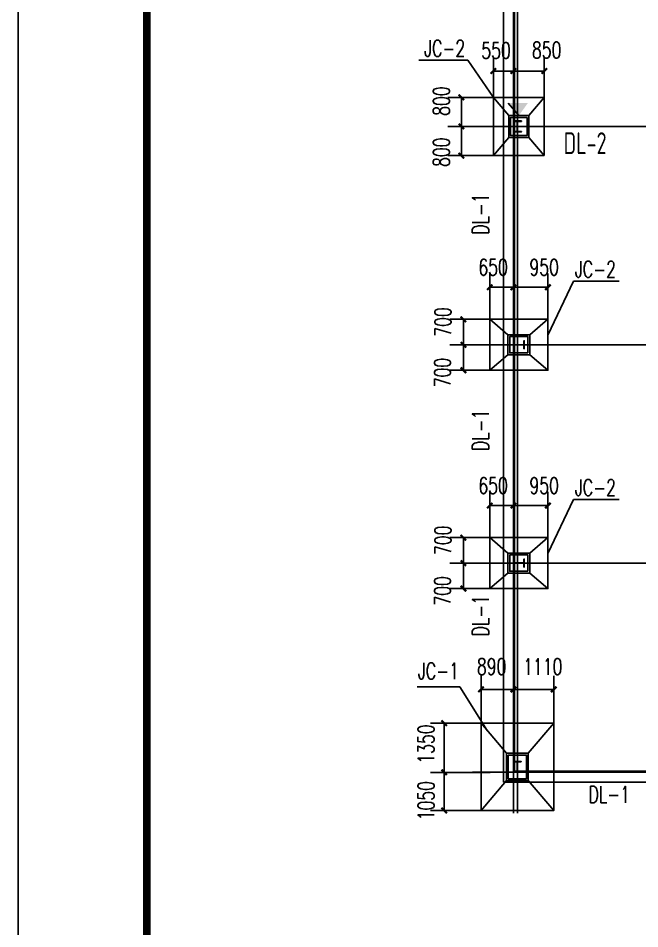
# Model space of a CAD drawing. Extents: x 180850 to 1400258, y 48356 to 327067.
# Drawn here: x 306909 to 324005, y 170133 to 195157 of the extents above; entities that cross this region are included whole.
import ezdxf

# ---------------------------------------------------------------- set-up
doc = ezdxf.new("R2010")
doc.units = 0
doc.header["$LTSCALE"] = 1000
for name, color, linetype in [('AXIS', 3, 'Continuous'), ('DOTE', 1, 'Continuous'), ('GZ', 50, 'Continuous'), ('NUM', 7, 'Continuous'), ('PUB_TEXT', 7, 'Continuous'), ('PUB_TITLE', 4, 'Continuous'), ('YCX', 90, 'Continuous'), ('承台', 2, 'Continuous')]:
    doc.layers.add(name, color=color, linetype=linetype)
doc.styles.add('_TCH_DIM_T3', font='SIMPLEX', dxfattribs={"width": 0.705882, "bigfont": 'GBCBIG'})
doc.styles.add('TSSD_Norm', font='tssdeng.shx', dxfattribs={"bigfont": 'hztxt.shx'})
doc.dimstyles.new('TCH_150_1', dxfattribs={"dimtxt": 446.25, "dimasz": 150, "dimexe": 375, "dimexo": 450, "dimgap": 189.375, "dimtad": 1, "dimdec": 0, "dimzin": 0, "dimdsep": 46, "dimtxsty": '_TCH_DIM_T3', "dimblk": 'ARCHTICK', "dimcen": 0.09, "dimclrd": 256, "dimclre": 256, "dimclrt": 7, "dimazin": 2, "dimtfac": 1, "dimtdec": 0, "dimtix": 1, "dimtmove": 2, "dimatfit": 3, "dimfxl": 1, "dimtolj": 1, "dimtzin": 0, "dimarcsym": 0})

# ---------------------------------------------------------------- blocks, each defined once
blk = doc.blocks.new('A$C33B20A31')
at = {"layer": 'GZ'}
for points in [[(0, 17900), (220, 17900), (220, 17890), (117, 17890), (113, 17885), (113, 17615), (117, 17610), (220, 17610), (220, 17600), (0, 17600), (0, 17610), (103, 17610), (107, 17615), (107, 17885), (103, 17890), (0, 17890), (0, 17900)], [(0, 11860), (0, 11640), (10, 11640), (10, 11743), (15, 11747), (285, 11747), (290, 11743), (290, 11640), (300, 11640), (300, 11860), (290, 11860), (290, 11757), (286, 11753), (15, 11753), (10, 11757), (10, 11860), (0, 11860)], [(0, 5860), (0, 5640), (10, 5640), (10, 5743), (15, 5747), (285, 5747), (290, 5743), (290, 5640), (300, 5640), (300, 5860), (290, 5860), (290, 5757), (286, 5753), (15, 5753), (10, 5757), (10, 5860), (0, 5860)], [(10, 0), (210, 0), (210, 10), (117, 10), (113, 15), (113, 285), (117, 290), (210, 290), (210, 300), (10, 300), (10, 290), (103, 290), (107, 286), (107, 15), (103, 10), (10, 10), (10, 0)]]:
    blk.add_lwpolyline(points, close=True, dxfattribs=at)
blk = doc.blocks.new('_ArchTick')
at = {"color": 0, "linetype": 'ByBlock', "const_width": 0.4}
blk.add_lwpolyline([(-0.5, -0.5), (0.5, 0.5)], dxfattribs=at)
blk = doc.blocks.new('*D844')
at = {"layer": 'AXIS', "linetype": 'ByBlock', "lineweight": -2, "transparency": 16777216}
for p, q in [((319953, 192182), (318722, 192182)), ((319097, 191382), (319097, 192182)), ((319967, 191382), (318722, 191382))]:
    blk.add_line(p, q, dxfattribs=at)
at = {"layer": 'Defpoints', "color": 0, "linetype": 'ByBlock', "transparency": 16777216}
for p in [(319097, 192182), (320403, 192182), (320417, 191382)]:
    blk.add_point(p, dxfattribs=at)
at = {"layer": 'AXIS', "linetype": 'ByBlock', "lineweight": -2, "transparency": 16777216, "xscale": 150, "yscale": 150, "zscale": 150}
for p, rotation in [((319097, 192182), 90), ((319097, 191382), 270)]:
    blk.add_blockref('_ArchTick', p, dxfattribs=dict(at, rotation=rotation))
at = {"layer": 'AXIS', "color": 7, "linetype": 'ByBlock', "transparency": 16777216, "insert": (318547, 191474), "char_height": 446.2, "attachment_point": 5, "rotation": 90, "style": '_TCH_DIM_T3'}
blk.add_mtext('\\A1;800', dxfattribs=at)
blk = doc.blocks.new('*D845')
at = {"layer": 'AXIS', "linetype": 'ByBlock', "lineweight": -2, "transparency": 16777216}
for p, q in [((319978, 192927), (319978, 194081)), ((320528, 193052), (320528, 194081)), ((320528, 193706), (319978, 193706))]:
    blk.add_line(p, q, dxfattribs=at)
at = {"layer": 'Defpoints', "color": 0, "linetype": 'ByBlock', "transparency": 16777216}
for p in [(319978, 193706), (319978, 192477), (320528, 192602)]:
    blk.add_point(p, dxfattribs=at)
at = {"layer": 'AXIS', "linetype": 'ByBlock', "lineweight": -2, "transparency": 16777216, "xscale": 150, "yscale": 150, "zscale": 150, "rotation": 180}
blk.add_blockref('_ArchTick', (319978, 193706), dxfattribs=at)
at = {"layer": 'AXIS', "linetype": 'ByBlock', "lineweight": -2, "transparency": 16777216, "xscale": 150, "yscale": 150, "zscale": 150}
blk.add_blockref('_ArchTick', (320528, 193706), dxfattribs=at)
at = {"layer": 'AXIS', "color": 7, "linetype": 'ByBlock', "transparency": 16777216, "insert": (320052, 194270), "char_height": 446.2, "attachment_point": 5, "style": '_TCH_DIM_T3'}
blk.add_mtext('\\A1;550', dxfattribs=at)
blk = doc.blocks.new('*D846')
at = {"layer": 'AXIS', "linetype": 'ByBlock', "lineweight": -2, "transparency": 16777216}
for p, q in [((320528, 193052), (320528, 194081)), ((321378, 192927), (321378, 194081)), ((321378, 193706), (320528, 193706))]:
    blk.add_line(p, q, dxfattribs=at)
at = {"layer": 'Defpoints', "color": 0, "linetype": 'ByBlock', "transparency": 16777216}
for p in [(320528, 193706), (320528, 192602), (321378, 192477)]:
    blk.add_point(p, dxfattribs=at)
at = {"layer": 'AXIS', "linetype": 'ByBlock', "lineweight": -2, "transparency": 16777216, "xscale": 150, "yscale": 150, "zscale": 150, "rotation": 180}
blk.add_blockref('_ArchTick', (320528, 193706), dxfattribs=at)
at = {"layer": 'AXIS', "linetype": 'ByBlock', "lineweight": -2, "transparency": 16777216, "xscale": 150, "yscale": 150, "zscale": 150}
blk.add_blockref('_ArchTick', (321378, 193706), dxfattribs=at)
at = {"layer": 'AXIS', "color": 7, "linetype": 'ByBlock', "transparency": 16777216, "insert": (321443, 194283), "char_height": 446.2, "attachment_point": 5, "style": '_TCH_DIM_T3'}
blk.add_mtext('\\A1;850', dxfattribs=at)
blk = doc.blocks.new('*D847')
at = {"layer": 'AXIS', "linetype": 'ByBlock', "lineweight": -2, "transparency": 16777216}
for p, q in [((319967, 192982), (318722, 192982)), ((319097, 192182), (319097, 192982)), ((319953, 192182), (318722, 192182))]:
    blk.add_line(p, q, dxfattribs=at)
at = {"layer": 'Defpoints', "color": 0, "linetype": 'ByBlock', "transparency": 16777216}
for p in [(319097, 192982), (320417, 192982), (320403, 192182)]:
    blk.add_point(p, dxfattribs=at)
at = {"layer": 'AXIS', "linetype": 'ByBlock', "lineweight": -2, "transparency": 16777216, "xscale": 150, "yscale": 150, "zscale": 150}
for p, rotation in [((319097, 192982), 90), ((319097, 192182), 270)]:
    blk.add_blockref('_ArchTick', p, dxfattribs=dict(at, rotation=rotation))
at = {"layer": 'AXIS', "color": 7, "linetype": 'ByBlock', "transparency": 16777216, "insert": (318547, 192879), "char_height": 446.2, "attachment_point": 5, "rotation": 90, "style": '_TCH_DIM_T3'}
blk.add_mtext('\\A1;800', dxfattribs=at)
blk = doc.blocks.new('*D848')
at = {"layer": 'AXIS', "linetype": 'ByBlock', "lineweight": -2, "transparency": 16777216}
for p, q in [((319878, 186894), (319878, 188138)), ((320528, 186907), (320528, 188138)), ((319878, 187763), (320528, 187763))]:
    blk.add_line(p, q, dxfattribs=at)
at = {"layer": 'Defpoints', "color": 0, "linetype": 'ByBlock', "transparency": 16777216}
for p in [(320528, 187763), (319878, 186444), (320528, 186457)]:
    blk.add_point(p, dxfattribs=at)
at = {"layer": 'AXIS', "linetype": 'ByBlock', "lineweight": -2, "transparency": 16777216, "xscale": 150, "yscale": 150, "zscale": 150, "rotation": 180}
blk.add_blockref('_ArchTick', (319878, 187763), dxfattribs=at)
at = {"layer": 'AXIS', "linetype": 'ByBlock', "lineweight": -2, "transparency": 16777216, "xscale": 150, "yscale": 150, "zscale": 150}
blk.add_blockref('_ArchTick', (320528, 187763), dxfattribs=at)
at = {"layer": 'AXIS', "color": 7, "linetype": 'ByBlock', "transparency": 16777216, "insert": (319970, 188313), "char_height": 446.2, "attachment_point": 5, "style": '_TCH_DIM_T3'}
blk.add_mtext('\\A1;650', dxfattribs=at)
blk = doc.blocks.new('*D849')
at = {"layer": 'AXIS', "linetype": 'ByBlock', "lineweight": -2, "transparency": 16777216}
for p, q in [((319933, 186882), (318779, 186882)), ((319154, 186182), (319154, 186882)), ((319808, 186182), (318779, 186182))]:
    blk.add_line(p, q, dxfattribs=at)
at = {"layer": 'Defpoints', "color": 0, "linetype": 'ByBlock', "transparency": 16777216}
for p in [(319154, 186882), (320383, 186882), (320258, 186182)]:
    blk.add_point(p, dxfattribs=at)
at = {"layer": 'AXIS', "linetype": 'ByBlock', "lineweight": -2, "transparency": 16777216, "xscale": 150, "yscale": 150, "zscale": 150}
for p, rotation in [((319154, 186882), 90), ((319154, 186182), 270)]:
    blk.add_blockref('_ArchTick', p, dxfattribs=dict(at, rotation=rotation))
at = {"layer": 'AXIS', "color": 7, "linetype": 'ByBlock', "transparency": 16777216, "insert": (318590, 186809), "char_height": 446.2, "attachment_point": 5, "rotation": 90, "style": '_TCH_DIM_T3'}
blk.add_mtext('\\A1;700', dxfattribs=at)
blk = doc.blocks.new('*D850')
at = {"layer": 'AXIS', "linetype": 'ByBlock', "lineweight": -2, "transparency": 16777216}
for p, q in [((319808, 186182), (318779, 186182)), ((319154, 185482), (319154, 186182)), ((319933, 185482), (318779, 185482))]:
    blk.add_line(p, q, dxfattribs=at)
at = {"layer": 'Defpoints', "color": 0, "linetype": 'ByBlock', "transparency": 16777216}
for p in [(319154, 186182), (320258, 186182), (320383, 185482)]:
    blk.add_point(p, dxfattribs=at)
at = {"layer": 'AXIS', "linetype": 'ByBlock', "lineweight": -2, "transparency": 16777216, "xscale": 150, "yscale": 150, "zscale": 150}
for p, rotation in [((319154, 186182), 90), ((319154, 185482), 270)]:
    blk.add_blockref('_ArchTick', p, dxfattribs=dict(at, rotation=rotation))
at = {"layer": 'AXIS', "color": 7, "linetype": 'ByBlock', "transparency": 16777216, "insert": (318578, 185418), "char_height": 446.2, "attachment_point": 5, "rotation": 90, "style": '_TCH_DIM_T3'}
blk.add_mtext('\\A1;700', dxfattribs=at)
blk = doc.blocks.new('*D851')
at = {"layer": 'AXIS', "linetype": 'ByBlock', "lineweight": -2, "transparency": 16777216}
for p, q in [((320528, 186907), (320528, 188138)), ((321478, 186894), (321478, 188138)), ((320528, 187763), (321478, 187763))]:
    blk.add_line(p, q, dxfattribs=at)
at = {"layer": 'Defpoints', "color": 0, "linetype": 'ByBlock', "transparency": 16777216}
for p in [(321478, 187763), (320528, 186457), (321478, 186444)]:
    blk.add_point(p, dxfattribs=at)
at = {"layer": 'AXIS', "linetype": 'ByBlock', "lineweight": -2, "transparency": 16777216, "xscale": 150, "yscale": 150, "zscale": 150, "rotation": 180}
blk.add_blockref('_ArchTick', (320528, 187763), dxfattribs=at)
at = {"layer": 'AXIS', "linetype": 'ByBlock', "lineweight": -2, "transparency": 16777216, "xscale": 150, "yscale": 150, "zscale": 150}
blk.add_blockref('_ArchTick', (321478, 187763), dxfattribs=at)
at = {"layer": 'AXIS', "color": 7, "linetype": 'ByBlock', "transparency": 16777216, "insert": (321375, 188313), "char_height": 446.2, "attachment_point": 5, "style": '_TCH_DIM_T3'}
blk.add_mtext('\\A1;950', dxfattribs=at)
blk = doc.blocks.new('*D868')
at = {"layer": 'AXIS', "linetype": 'ByBlock', "lineweight": -2, "transparency": 16777216}
for p, q in [((319878, 180894), (319878, 182138)), ((320528, 180907), (320528, 182138)), ((319878, 181763), (320528, 181763))]:
    blk.add_line(p, q, dxfattribs=at)
at = {"layer": 'Defpoints', "color": 0, "linetype": 'ByBlock', "transparency": 16777216}
for p in [(320528, 181763), (319878, 180444), (320528, 180457)]:
    blk.add_point(p, dxfattribs=at)
at = {"layer": 'AXIS', "linetype": 'ByBlock', "lineweight": -2, "transparency": 16777216, "xscale": 150, "yscale": 150, "zscale": 150, "rotation": 180}
blk.add_blockref('_ArchTick', (319878, 181763), dxfattribs=at)
at = {"layer": 'AXIS', "linetype": 'ByBlock', "lineweight": -2, "transparency": 16777216, "xscale": 150, "yscale": 150, "zscale": 150}
blk.add_blockref('_ArchTick', (320528, 181763), dxfattribs=at)
at = {"layer": 'AXIS', "color": 7, "linetype": 'ByBlock', "transparency": 16777216, "insert": (319970, 182313), "char_height": 446.2, "attachment_point": 5, "style": '_TCH_DIM_T3'}
blk.add_mtext('\\A1;650', dxfattribs=at)
blk = doc.blocks.new('*D869')
at = {"layer": 'AXIS', "linetype": 'ByBlock', "lineweight": -2, "transparency": 16777216}
for p, q in [((319933, 180882), (318779, 180882)), ((319154, 180182), (319154, 180882)), ((319808, 180182), (318779, 180182))]:
    blk.add_line(p, q, dxfattribs=at)
at = {"layer": 'Defpoints', "color": 0, "linetype": 'ByBlock', "transparency": 16777216}
for p in [(319154, 180882), (320383, 180882), (320258, 180182)]:
    blk.add_point(p, dxfattribs=at)
at = {"layer": 'AXIS', "linetype": 'ByBlock', "lineweight": -2, "transparency": 16777216, "xscale": 150, "yscale": 150, "zscale": 150}
for p, rotation in [((319154, 180882), 90), ((319154, 180182), 270)]:
    blk.add_blockref('_ArchTick', p, dxfattribs=dict(at, rotation=rotation))
at = {"layer": 'AXIS', "color": 7, "linetype": 'ByBlock', "transparency": 16777216, "insert": (318590, 180809), "char_height": 446.2, "attachment_point": 5, "rotation": 90, "style": '_TCH_DIM_T3'}
blk.add_mtext('\\A1;700', dxfattribs=at)
blk = doc.blocks.new('*D870')
at = {"layer": 'AXIS', "linetype": 'ByBlock', "lineweight": -2, "transparency": 16777216}
for p, q in [((319808, 180182), (318779, 180182)), ((319154, 179482), (319154, 180182)), ((319933, 179482), (318779, 179482))]:
    blk.add_line(p, q, dxfattribs=at)
at = {"layer": 'Defpoints', "color": 0, "linetype": 'ByBlock', "transparency": 16777216}
for p in [(319154, 180182), (320258, 180182), (320383, 179482)]:
    blk.add_point(p, dxfattribs=at)
at = {"layer": 'AXIS', "linetype": 'ByBlock', "lineweight": -2, "transparency": 16777216, "xscale": 150, "yscale": 150, "zscale": 150}
for p, rotation in [((319154, 180182), 90), ((319154, 179482), 270)]:
    blk.add_blockref('_ArchTick', p, dxfattribs=dict(at, rotation=rotation))
at = {"layer": 'AXIS', "color": 7, "linetype": 'ByBlock', "transparency": 16777216, "insert": (318578, 179418), "char_height": 446.2, "attachment_point": 5, "rotation": 90, "style": '_TCH_DIM_T3'}
blk.add_mtext('\\A1;700', dxfattribs=at)
blk = doc.blocks.new('*D871')
at = {"layer": 'AXIS', "linetype": 'ByBlock', "lineweight": -2, "transparency": 16777216}
for p, q in [((320528, 180907), (320528, 182138)), ((321478, 180894), (321478, 182138)), ((320528, 181763), (321478, 181763))]:
    blk.add_line(p, q, dxfattribs=at)
at = {"layer": 'Defpoints', "color": 0, "linetype": 'ByBlock', "transparency": 16777216}
for p in [(321478, 181763), (320528, 180457), (321478, 180444)]:
    blk.add_point(p, dxfattribs=at)
at = {"layer": 'AXIS', "linetype": 'ByBlock', "lineweight": -2, "transparency": 16777216, "xscale": 150, "yscale": 150, "zscale": 150, "rotation": 180}
blk.add_blockref('_ArchTick', (320528, 181763), dxfattribs=at)
at = {"layer": 'AXIS', "linetype": 'ByBlock', "lineweight": -2, "transparency": 16777216, "xscale": 150, "yscale": 150, "zscale": 150}
blk.add_blockref('_ArchTick', (321478, 181763), dxfattribs=at)
at = {"layer": 'AXIS', "color": 7, "linetype": 'ByBlock', "transparency": 16777216, "insert": (321375, 182313), "char_height": 446.2, "attachment_point": 5, "style": '_TCH_DIM_T3'}
blk.add_mtext('\\A1;950', dxfattribs=at)
blk = doc.blocks.new('*D1123')
at = {"layer": 'AXIS', "linetype": 'ByBlock', "lineweight": -2, "transparency": 16777216}
for p, q in [((319638, 175746), (319638, 177086)), ((320528, 175746), (320528, 177086)), ((319638, 176711), (320528, 176711))]:
    blk.add_line(p, q, dxfattribs=at)
at = {"layer": 'Defpoints', "color": 0, "linetype": 'ByBlock', "transparency": 16777216}
for p in [(320528, 176711), (319638, 175296), (320528, 175296)]:
    blk.add_point(p, dxfattribs=at)
at = {"layer": 'AXIS', "linetype": 'ByBlock', "lineweight": -2, "transparency": 16777216, "xscale": 150, "yscale": 150, "zscale": 150, "rotation": 180}
blk.add_blockref('_ArchTick', (319638, 176711), dxfattribs=at)
at = {"layer": 'AXIS', "linetype": 'ByBlock', "lineweight": -2, "transparency": 16777216, "xscale": 150, "yscale": 150, "zscale": 150}
blk.add_blockref('_ArchTick', (320528, 176711), dxfattribs=at)
at = {"layer": 'AXIS', "color": 7, "linetype": 'ByBlock', "transparency": 16777216, "insert": (319930, 177337), "char_height": 446.2, "attachment_point": 5, "style": '_TCH_DIM_T3'}
blk.add_mtext('\\A1;890', dxfattribs=at)
blk = doc.blocks.new('*D1124')
at = {"layer": 'AXIS', "linetype": 'ByBlock', "lineweight": -2, "transparency": 16777216}
for p, q in [((319713, 175783), (318250, 175783)), ((318625, 174432), (318625, 175783)), ((319888, 174432), (318250, 174432))]:
    blk.add_line(p, q, dxfattribs=at)
at = {"layer": 'Defpoints', "color": 0, "linetype": 'ByBlock', "transparency": 16777216}
for p in [(318625, 175783), (320163, 175783), (320338, 174432)]:
    blk.add_point(p, dxfattribs=at)
at = {"layer": 'AXIS', "linetype": 'ByBlock', "lineweight": -2, "transparency": 16777216, "xscale": 150, "yscale": 150, "zscale": 150}
for p, rotation in [((318625, 175783), 90), ((318625, 174432), 270)]:
    blk.add_blockref('_ArchTick', p, dxfattribs=dict(at, rotation=rotation))
at = {"layer": 'AXIS', "color": 7, "linetype": 'ByBlock', "transparency": 16777216, "insert": (318125, 175209), "char_height": 446.2, "attachment_point": 5, "rotation": 90, "style": '_TCH_DIM_T3'}
blk.add_mtext('\\A1;1350', dxfattribs=at)
blk = doc.blocks.new('*D1125')
at = {"layer": 'AXIS', "linetype": 'ByBlock', "lineweight": -2, "transparency": 16777216}
for p, q in [((319888, 174432), (318250, 174432)), ((318625, 173383), (318625, 174432)), ((319713, 173383), (318250, 173383))]:
    blk.add_line(p, q, dxfattribs=at)
at = {"layer": 'Defpoints', "color": 0, "linetype": 'ByBlock', "transparency": 16777216}
for p in [(318625, 174432), (320338, 174432), (320163, 173383)]:
    blk.add_point(p, dxfattribs=at)
at = {"layer": 'AXIS', "linetype": 'ByBlock', "lineweight": -2, "transparency": 16777216, "xscale": 150, "yscale": 150, "zscale": 150}
for p, rotation in [((318625, 174432), 90), ((318625, 173383), 270)]:
    blk.add_blockref('_ArchTick', p, dxfattribs=dict(at, rotation=rotation))
at = {"layer": 'AXIS', "color": 7, "linetype": 'ByBlock', "transparency": 16777216, "insert": (318125, 173653), "char_height": 446.2, "attachment_point": 5, "rotation": 90, "style": '_TCH_DIM_T3'}
blk.add_mtext('\\A1;1050', dxfattribs=at)
blk = doc.blocks.new('*D1126')
at = {"layer": 'AXIS', "linetype": 'ByBlock', "lineweight": -2, "transparency": 16777216}
for p, q in [((320528, 175746), (320528, 177086)), ((321638, 175746), (321638, 177086)), ((320528, 176711), (321638, 176711))]:
    blk.add_line(p, q, dxfattribs=at)
at = {"layer": 'Defpoints', "color": 0, "linetype": 'ByBlock', "transparency": 16777216}
for p in [(321638, 176711), (320528, 175296), (321638, 175296)]:
    blk.add_point(p, dxfattribs=at)
at = {"layer": 'AXIS', "linetype": 'ByBlock', "lineweight": -2, "transparency": 16777216, "xscale": 150, "yscale": 150, "zscale": 150, "rotation": 180}
blk.add_blockref('_ArchTick', (320528, 176711), dxfattribs=at)
at = {"layer": 'AXIS', "linetype": 'ByBlock', "lineweight": -2, "transparency": 16777216, "xscale": 150, "yscale": 150, "zscale": 150}
blk.add_blockref('_ArchTick', (321638, 176711), dxfattribs=at)
at = {"layer": 'AXIS', "color": 7, "linetype": 'ByBlock', "transparency": 16777216, "insert": (321335, 177337), "char_height": 446.2, "attachment_point": 5, "style": '_TCH_DIM_T3'}
blk.add_mtext('\\A1;1110', dxfattribs=at)

msp = doc.modelspace()

# ---------------------------------------------------------------- linework, layer by layer
for p, q in [((320403.16, 192257.35), (320403.16, 192257.35)), ((320753.42, 186457.35), (320753.42, 186457.35)), ((320753.42, 180457.35), (320753.42, 180457.35)), ((320338.16, 174957.53), (319638.16, 175782.53)), ((320938.16, 174957.53), (321638.16, 175782.53)), ((320938.16, 174657.53), (320938.16, 174657.53)), ((320338.16, 174207.53), (319638.16, 173382.53)), ((320938.16, 174207.53), (321638.16, 173382.53))]:
    msp.add_line(p, q)
for points in [[(320258.16, 210202.35), (370298.16, 210202.35), (370298.16, 174162.35), (320258.16, 174162.35)], [(320558.16, 209902.35), (369998.16, 209902.35), (369998.16, 174462.35), (320558.16, 174462.35)], [(319638.16, 173382.53), (321638.16, 173382.53), (321638.16, 175782.53), (319638.16, 175782.53)]]:
    msp.add_lwpolyline(points, close=True)
at = {"layer": 'DOTE'}
for p, q in [((320528.16, 173307.35), (320528.16, 211007.35)), ((320638.16, 173307.35), (320638.16, 211007.35)), ((319403.16, 192182.35), (371278.16, 192182.35)), ((319403.16, 186182.35), (371278.16, 186182.35)), ((319403.16, 180182.35), (371278.16, 180182.35)), ((319403.16, 174432.35), (371278.16, 174432.35))]:
    msp.add_line(p, q, dxfattribs=at)
at = {"layer": 'PUB_TEXT', "color": 5}
msp.add_line((320383.33, 192826.89), (320678.16, 192482.35), dxfattribs=at)
msp.add_solid([(320927.73, 192826.89), (320678.16, 192482.35), (320383.33, 192826.89)], dxfattribs=at)
at = {"layer": 'PUB_TITLE'}
msp.add_lwpolyline([(306908.52, 220381.89), (425837.69, 220381.89), (425837.69, 136381.97), (306908.52, 136381.97)], close=True, dxfattribs=at)
at = {"layer": 'PUB_TITLE', "const_width": 212.12}
msp.add_lwpolyline([(310443.87, 137796.11), (310443.87, 218967.75), (424423.55, 218967.75), (424423.55, 137796.11)], close=True, dxfattribs=at)
at = {"layer": 'YCX'}
for p, q in [((317923.24, 194003.55), (319273.22, 194005.31)), ((319273.22, 194005.31), (319978.16, 192982.35)), ((322183.36, 187933.49), (321478.42, 186443.53)), ((323433.34, 187931.73), (322183.36, 187933.49)), ((322183.36, 181933.49), (321478.42, 180443.53)), ((323433.34, 181931.73), (322183.36, 181933.49)), ((317879.3, 176779.64), (319057.92, 176782.66)), ((319057.92, 176782.66), (319810.86, 175579.32))]:
    msp.add_line(p, q, dxfattribs=at)
at = {"layer": '承台'}
for p, q in [((320403.16, 192482.35), (319978.16, 192982.35)), ((320953.16, 192482.35), (321378.16, 192982.35)), ((320403.16, 191882.35), (319978.16, 191382.35)), ((320953.16, 191882.35), (321378.16, 191382.35)), ((320378.42, 186457.35), (319878.42, 186882.35)), ((320978.42, 186457.35), (321478.42, 186882.35)), ((320378.42, 185907.35), (319878.42, 185482.35)), ((320978.42, 185907.35), (321478.42, 185482.35)), ((320378.42, 180457.35), (319878.42, 180882.35)), ((320978.42, 180457.35), (321478.42, 180882.35)), ((320378.42, 179907.35), (319878.42, 179482.35)), ((320978.42, 179907.35), (321478.42, 179482.35))]:
    msp.add_line(p, q, dxfattribs=at)
at = {"layer": '承台', "color": 6}
msp.add_line((320938.16, 174657.53), (320938.16, 174657.53), dxfattribs=at)
at = {"layer": '承台'}
for points in [[(321378.16, 191382.35), (319978.16, 191382.35), (319978.16, 192982.35), (321378.16, 192982.35)], [(320953.16, 192482.35), (320403.16, 192482.35), (320403.16, 191882.35), (320953.16, 191882.35)], [(320903.16, 192432.35), (320453.16, 192432.35), (320453.16, 191932.35), (320903.16, 191932.35)], [(319878.42, 185482.35), (319878.42, 186882.35), (321478.42, 186882.35), (321478.42, 185482.35)], [(320978.42, 185907.35), (320978.42, 186457.35), (320378.42, 186457.35), (320378.42, 185907.35)], [(320928.42, 185957.35), (320928.42, 186407.35), (320428.42, 186407.35), (320428.42, 185957.35)], [(319878.42, 179482.35), (319878.42, 180882.35), (321478.42, 180882.35), (321478.42, 179482.35)], [(320978.42, 179907.35), (320978.42, 180457.35), (320378.42, 180457.35), (320378.42, 179907.35)], [(320928.42, 179957.35), (320928.42, 180407.35), (320428.42, 180407.35), (320428.42, 179957.35)]]:
    msp.add_lwpolyline(points, close=True, dxfattribs=at)
at = {"layer": '承台', "color": 6}
for points in [[(320338.16, 174957.53), (320938.16, 174957.53), (320938.16, 174207.53), (320338.16, 174207.53)], [(320388.16, 174907.53), (320888.16, 174907.53), (320888.16, 174257.53), (320388.16, 174257.53)]]:
    msp.add_lwpolyline(points, close=True, dxfattribs=at)

# ---------------------------------------------------------------- block references
msp.add_blockref('A$C33B20A31', (320528.16, 174432.35))

# ---------------------------------------------------------------- texts
at = {"layer": 'NUM', "style": 'TSSD_Norm', "width": 0.7}
msp.add_text('DL-2', height=600, dxfattribs=at).set_placement((321910.62, 191422.69))
at = {"layer": 'YCX', "style": '_TCH_DIM_T3', "width": 0.705882}
for s, p in [('JC-2', (318072.53, 194105.34)), ('JC-2', (322219.34, 188033.52)), ('JC-2', (322219.34, 182033.52)), ('JC-1', (317900.64, 176991.1))]:
    msp.add_text(s, height=450, dxfattribs=at).set_placement(p)
at = {"layer": '承台', "color": 6, "style": '_TCH_DIM_T3', "width": 0.705882}
for p in [(319848.21, 189204.14), (319848.21, 183259.49), (319848.21, 178165.11)]:
    msp.add_text('DL-1', height=450, rotation=90, dxfattribs=at).set_placement(p)
msp.add_text('DL-1', height=450, dxfattribs=at).set_placement((322592.15, 173598.29))

# ---------------------------------------------------------------- dimensions: what is measured, and where the dimension line sits
at = {"layer": 'AXIS', "linetype": 'ByBlock'}
for base, p1, p2, picture, middle in [((319978.16, 193706.37), (320528.16, 192602.35), (319978.16, 192477.35), '*D845', (320051.97, 194270.43)), ((320528.16, 193706.37), (321378.16, 192477.35), (320528.16, 192602.35), '*D846', (321442.85, 194282.93)), ((320528.16, 187763.17), (319878.42, 186443.53), (320528.16, 186457.35), '*D848', (319970.37, 188313.17)), ((321478.42, 187763.17), (320528.16, 186457.35), (321478.42, 186443.53), '*D851', (321375.34, 188313.17)), ((320528.16, 181763.17), (319878.42, 180443.53), (320528.16, 180457.35), '*D868', (319970.37, 182313.17)), ((321478.42, 181763.17), (320528.16, 180457.35), (321478.42, 180443.53), '*D871', (321375.34, 182313.17)), ((320528.16, 176710.5), (319638.16, 175296.36), (320528.16, 175296.36), '*D1123', (319930.11, 177336.67)), ((321638.16, 176710.5), (320528.16, 175296.36), (321638.16, 175296.36), '*D1126', (321335.08, 177336.67))]:
    dim = msp.add_linear_dim(base=base, p1=p1, p2=p2, dimstyle='TCH_150_1', dxfattribs=at)
    dim.commit()
    dim.dimension.update_dxf_attribs({"geometry": picture, "text_midpoint": middle, "dimtype": 160})
for base, p1, p2, angle, picture, middle in [((319097.35, 192982.35), (320403.16, 192182.35), (320416.99, 192982.35), 90, '*D847', (318547.35, 192879.28)), ((319097.35, 192182.35), (320416.99, 191382.35), (320403.16, 192182.35), 90, '*D844', (318547.35, 191474.31)), ((319154.4, 186882.35), (320258.42, 186182.35), (320383.42, 186882.35), 270, '*D849', (318590.34, 186808.55)), ((319154.4, 186182.35), (320383.42, 185482.35), (320258.42, 186182.35), 270, '*D850', (318577.84, 185417.66)), ((319154.4, 180882.35), (320258.42, 180182.35), (320383.42, 180882.35), 270, '*D869', (318590.34, 180808.55)), ((319154.4, 180182.35), (320383.42, 179482.35), (320258.42, 180182.35), 270, '*D870', (318577.84, 179417.66)), ((318624.74, 175782.53), (320338.16, 174432.35), (320163.16, 175782.53), 270, '*D1124', (318124.74, 175208.72)), ((318624.74, 174432.35), (320163.16, 173382.53), (320338.16, 174432.35), 270, '*D1125', (318124.74, 173653.22))]:
    dim = msp.add_linear_dim(base=base, p1=p1, p2=p2, angle=angle, dimstyle='TCH_150_1', dxfattribs=at)
    dim.commit()
    dim.dimension.update_dxf_attribs({"geometry": picture, "text_midpoint": middle, "dimtype": 160})

doc.saveas('drawing.dxf')
